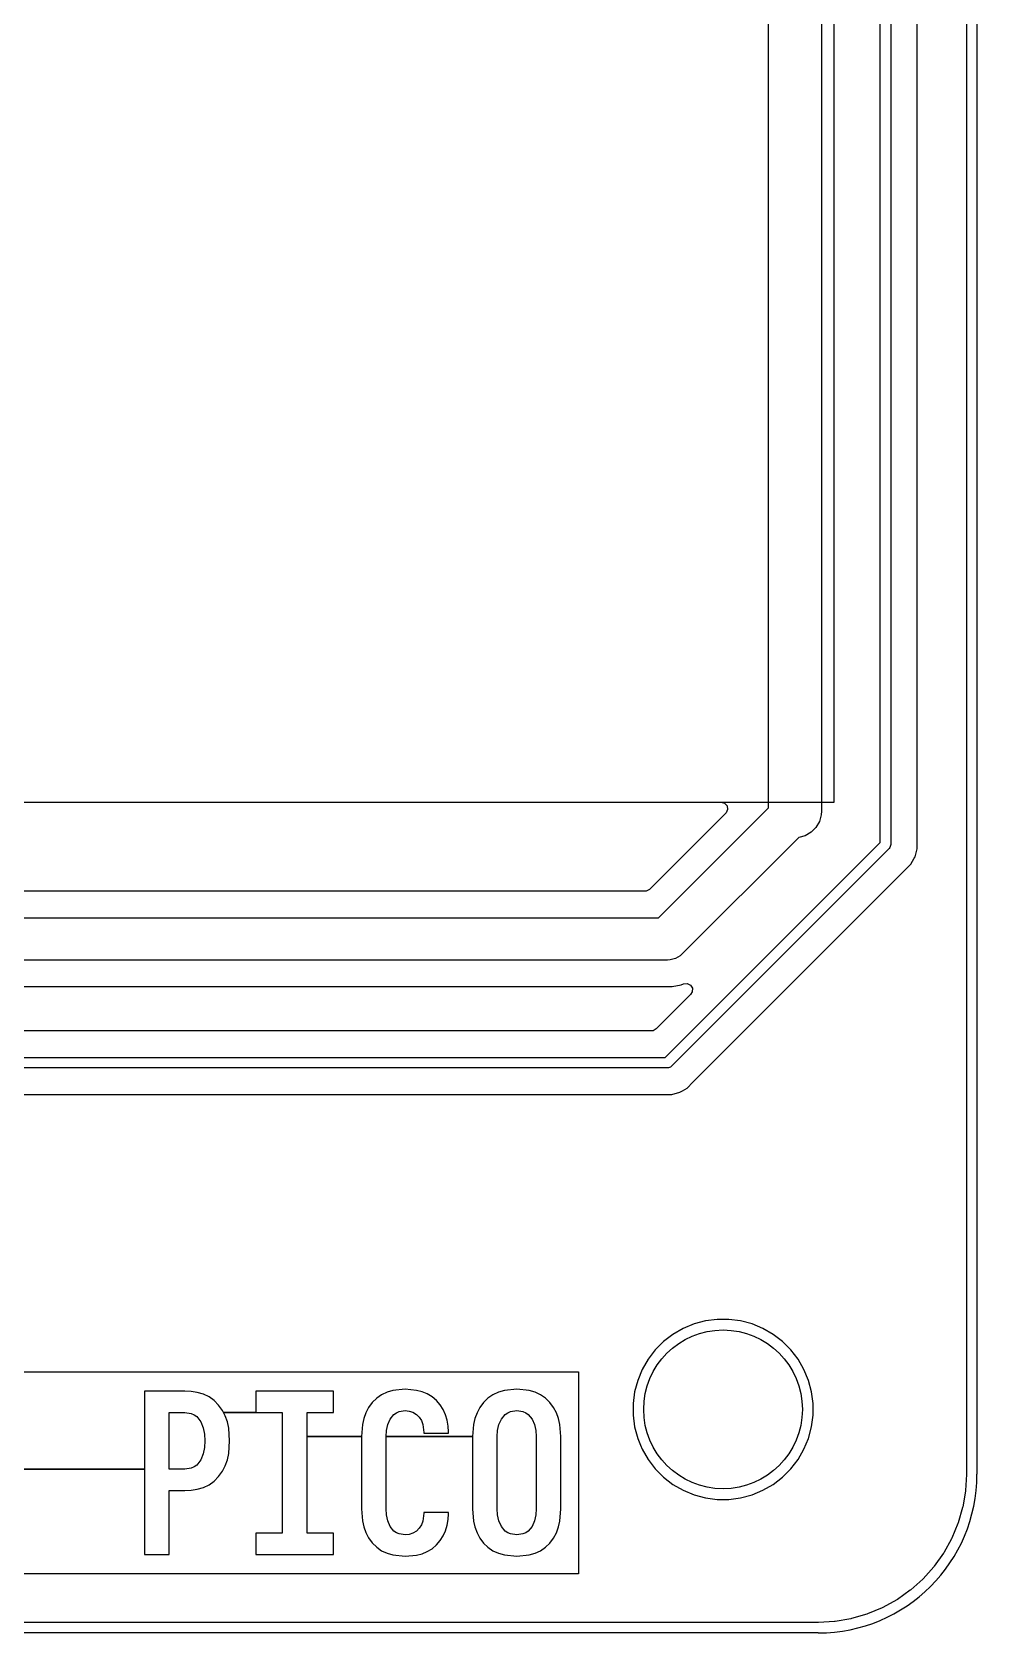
# Model space of a CAD drawing. Header units: millimetres. Extents: x 45 to 545, y -265 to -129.
# Drawn here: x 527.14 to 545, y -265.47 to -235.23 of the extents above; entities that cross this region are included whole.
import ezdxf

# ---------------------------------------------------------------- set-up
doc = ezdxf.new("R2010")
doc.units = ezdxf.units.MM
for name, color, linetype, true_color in [('B.Cu', 151, 'CONTINUOUS', 0x6fccdb), ('Edge.Cuts', 111, 'CONTINUOUS', 0x81ffbe), ('F.Cu', 241, 'CONTINUOUS', 0xe27299), ('F.Silkscreen', 254, 'CONTINUOUS', 0xdcc8ff)]:
    doc.layers.add(name, color=color, linetype=linetype, true_color=true_color)

msp = doc.modelspace()

# ---------------------------------------------------------------- linework, layer by layer
at = {"layer": 'B.Cu', "linetype": 'CONTINUOUS'}
for p, q in [((543.17, -250.538578), (543.17, -158.761421)), ((543.37, -158.72), (543.37, -250.58)), ((543.8705, -249.775), (543.8705, -159.125)), ((544.7995, -159.125), (544.7995, -249.775)), ((542.06, -160.01), (542.06, -249.95)), ((541.06, -249.884314), (541.06, -160.217106)), ((510.754229, -249.775), (540.162138, -249.775)), ((540.162138, -249.775), (540.229177, -249.794685)), ((540.229177, -249.794685), (540.274932, -249.847489)), ((543.8705, -250.49333), (543.8705, -249.775)), ((544.7995, -249.775), (544.7995, -262.471519)), ((540.249819, -249.986681), (538.810819, -251.425681)), ((538.981814, -251.9625), (541.06, -249.884314)), ((540.255851, -249.980203), (540.249819, -249.986681)), ((540.284876, -249.916647), (540.255851, -249.980203)), ((540.274932, -249.847489), (540.284876, -249.916647)), ((542.02194, -250.141342), (541.956677, -250.254381)), ((542.055722, -250.015263), (542.02194, -250.141342)), ((542.06, -249.95), (542.055722, -250.015263)), ((541.631684, -250.444001), (539.430343, -252.645343)), ((541.751342, -250.41194), (541.631684, -250.444001)), ((541.864381, -250.346677), (541.751342, -250.41194)), ((541.956677, -250.254381), (541.864381, -250.346677)), ((539.108578, -254.6), (543.17, -250.538578)), ((543.340711, -250.650711), (539.220711, -254.770711)), ((543.353147, -250.635557), (543.340711, -250.650711)), ((543.368079, -250.599509), (543.353147, -250.635557)), ((543.37, -250.58), (543.368079, -250.599509)), ((543.829577, -250.811785), (543.870501, -250.659057)), ((543.870501, -250.493348), (543.8705, -250.49333)), ((543.870501, -250.500943), (543.870501, -250.493348)), ((543.870501, -250.659057), (543.870501, -250.500943)), ((543.638716, -251.06052), (543.75052, -250.948716)), ((543.75052, -250.948716), (543.815231, -250.836632)), ((543.815231, -250.836632), (543.829577, -250.811785)), ((539.64073, -255.058504), (543.628506, -251.070728)), ((543.628506, -251.070728), (543.628511, -251.070724)), ((543.628511, -251.070724), (543.638714, -251.06052)), ((543.638714, -251.06052), (543.638716, -251.06052)), ((538.723138, -251.462), (510.777668, -251.462)), ((538.749496, -251.459166), (538.723138, -251.462)), ((538.810819, -251.425681), (538.749496, -251.459166)), ((510.225832, -251.9625), (538.981814, -251.9625)), ((539.1475, -252.7625), (510.225832, -252.7625)), ((539.19971, -252.759078), (539.1475, -252.7625)), ((539.300574, -252.732052), (539.19971, -252.759078)), ((539.391005, -252.679841), (539.300574, -252.732052)), ((539.430343, -252.645343), (539.391005, -252.679841)), ((510.7995, -253.263), (539.236193, -253.263)), ((539.587685, -253.413079), (538.937584, -254.063181)), ((539.236193, -253.263), (539.236194, -253.262999)), ((539.236194, -253.262999), (539.410166, -253.228395)), ((539.410166, -253.228395), (539.452551, -253.210837)), ((539.452551, -253.210837), (539.522017, -253.203368)), ((539.522017, -253.203368), (539.584497, -253.23464)), ((539.584497, -253.23464), (539.620151, -253.294728)), ((539.61766, -253.364553), (539.587685, -253.413079)), ((539.620151, -253.294728), (539.61766, -253.364553)), ((538.937584, -254.063181), (538.876261, -254.096666)), ((538.849903, -254.0995), (516.348337, -254.0995)), ((538.876261, -254.096666), (538.849903, -254.0995)), ((515.9, -254.6), (539.108578, -254.6)), ((539.15, -254.8), (515.9, -254.8)), ((539.169509, -254.798079), (539.15, -254.8)), ((539.205557, -254.783147), (539.169509, -254.798079)), ((539.220711, -254.770711), (539.205557, -254.783147)), ((539.229057, -255.300501), (539.381785, -255.259577)), ((539.381785, -255.259577), (539.431904, -255.230639)), ((539.431904, -255.230639), (539.518716, -255.18052)), ((539.518716, -255.18052), (539.63052, -255.068716)), ((539.63052, -255.068714), (539.640728, -255.058507)), ((539.63052, -255.068716), (539.63052, -255.068714)), ((539.640728, -255.058507), (539.64073, -255.058504)), ((516.348337, -255.3005), (539.063331, -255.3005)), ((539.063331, -255.3005), (539.063347, -255.300501)), ((539.063347, -255.300501), (539.070943, -255.300501)), ((539.070943, -255.300501), (539.229054, -255.300501)), ((539.229054, -255.300501), (539.229057, -255.300501)), ((539.446273, -259.721595), (539.253226, -259.833052)), ((539.446277, -259.721593), (539.446273, -259.721595)), ((539.652209, -259.636293), (539.446277, -259.721593)), ((539.652219, -259.63629), (539.652209, -259.636293)), ((539.867537, -259.578596), (539.652219, -259.63629)), ((539.86754, -259.578595), (539.867537, -259.578596)), ((539.867547, -259.578594), (539.86754, -259.578595)), ((540.088533, -259.549501), (539.867547, -259.578594)), ((540.088537, -259.5495), (540.088533, -259.549501)), ((540.088543, -259.5495), (540.088537, -259.5495)), ((540.311457, -259.5495), (540.088543, -259.5495)), ((540.311463, -259.5495), (540.311457, -259.5495)), ((540.311466, -259.549501), (540.311463, -259.5495)), ((540.532452, -259.578594), (540.311466, -259.549501)), ((540.532457, -259.578595), (540.532452, -259.578594)), ((540.532463, -259.578596), (540.532457, -259.578595)), ((540.747781, -259.63629), (540.532463, -259.578596)), ((540.747783, -259.636291), (540.747781, -259.63629)), ((540.74779, -259.636293), (540.747783, -259.636291)), ((540.953722, -259.721593), (540.74779, -259.636293)), ((540.953726, -259.721595), (540.953722, -259.721593)), ((541.146774, -259.833052), (540.953726, -259.721595)), ((538.918751, -260.126377), (538.783058, -260.303217)), ((538.918757, -260.12637), (538.918751, -260.126377)), ((539.07637, -259.968757), (538.918757, -260.12637)), ((539.076377, -259.968751), (539.07637, -259.968757)), ((539.253217, -259.833058), (539.076377, -259.968751)), ((539.253226, -259.833052), (539.253217, -259.833058)), ((541.14678, -259.833057), (541.146774, -259.833052)), ((541.146782, -259.833058), (541.14678, -259.833057)), ((541.323622, -259.968751), (541.146782, -259.833058)), ((541.323629, -259.968757), (541.323622, -259.968751)), ((541.481242, -260.12637), (541.323629, -259.968757)), ((541.481247, -260.126376), (541.481242, -260.12637)), ((541.616948, -260.303226), (541.481247, -260.126376)), ((538.783052, -260.303226), (538.671595, -260.496273)), ((538.783058, -260.303217), (538.783052, -260.303226)), ((541.728405, -260.496274), (541.616948, -260.303226)), ((538.58629, -260.702219), (538.528597, -260.917534)), ((538.586293, -260.702209), (538.58629, -260.702219)), ((538.671593, -260.496277), (538.586293, -260.702209)), ((538.671595, -260.496273), (538.671593, -260.496277)), ((541.81371, -260.702219), (541.728405, -260.496274)), ((541.871404, -260.917537), (541.81371, -260.702219)), ((538.528594, -260.917547), (538.499501, -261.138533)), ((538.528597, -260.917534), (538.528594, -260.917547)), ((541.9005, -261.138543), (541.871404, -260.917537)), ((538.499501, -261.138533), (538.4995, -261.138549)), ((538.4995, -261.138549), (538.4995, -261.36145)), ((541.9005, -261.361457), (541.9005, -261.138543)), ((538.4995, -261.36145), (538.499501, -261.361466)), ((538.499501, -261.361466), (538.528594, -261.582452)), ((538.528594, -261.582452), (538.528595, -261.582457)), ((538.528595, -261.582457), (538.528596, -261.582463)), ((538.528596, -261.582463), (538.528597, -261.582465)), ((538.528597, -261.582465), (538.58629, -261.79778)), ((541.81371, -261.797781), (541.871404, -261.582463)), ((541.871404, -261.582463), (541.9005, -261.361457)), ((538.58629, -261.79778), (538.586293, -261.79779)), ((538.586293, -261.79779), (538.640637, -261.928987)), ((538.640637, -261.928987), (538.671595, -262.003726)), ((541.728405, -262.003726), (541.81371, -261.797781)), ((538.671595, -262.003726), (538.783052, -262.196774)), ((538.783052, -262.196774), (538.783057, -262.19678)), ((538.783057, -262.19678), (538.783058, -262.196782)), ((538.783058, -262.196782), (538.918751, -262.373622)), ((541.481247, -262.373624), (541.616948, -262.196774)), ((541.616948, -262.196774), (541.728405, -262.003726)), ((538.918751, -262.373622), (538.918757, -262.373629)), ((538.918757, -262.373629), (539.07637, -262.531242)), ((539.07637, -262.531242), (539.076376, -262.531247)), ((539.076376, -262.531247), (539.253226, -262.666948)), ((541.146774, -262.666948), (541.323624, -262.531247)), ((541.323624, -262.531247), (541.481247, -262.373624)), ((544.799305, -262.478472), (544.782287, -262.781491)), ((544.7995, -262.471519), (544.799305, -262.478472)), ((539.253226, -262.666948), (539.446274, -262.778405)), ((539.446274, -262.778405), (539.652219, -262.86371)), ((540.747781, -262.86371), (540.953726, -262.778405)), ((540.953726, -262.778405), (541.146774, -262.666948)), ((544.78073, -262.795309), (544.730476, -263.091081)), ((544.782287, -262.781491), (544.78073, -262.795309)), ((539.652219, -262.86371), (539.867537, -262.921404)), ((539.867537, -262.921404), (540.088543, -262.9505)), ((540.088543, -262.9505), (540.08855, -262.9505)), ((540.08855, -262.9505), (540.31145, -262.9505)), ((540.31145, -262.9505), (540.311457, -262.9505)), ((540.311457, -262.9505), (540.532463, -262.921404)), ((540.532463, -262.921404), (540.747781, -262.86371)), ((544.727382, -263.104638), (544.644328, -263.392925)), ((544.730476, -263.091081), (544.727382, -263.104638)), ((544.639735, -263.40605), (544.524927, -263.683222)), ((544.644328, -263.392925), (544.639735, -263.40605)), ((544.518894, -263.69575), (544.373769, -263.958335)), ((544.524927, -263.683222), (544.518894, -263.69575)), ((544.36637, -263.970109), (544.192771, -264.214773)), ((544.373769, -263.958335), (544.36637, -263.970109)), ((544.184102, -264.225645), (543.984185, -264.449352)), ((544.192771, -264.214773), (544.184102, -264.225645)), ((543.739773, -264.667771), (543.495109, -264.84137)), ((543.750645, -264.659102), (543.739773, -264.667771)), ((543.974352, -264.459185), (543.750645, -264.659102)), ((543.984185, -264.449352), (543.974352, -264.459185)), ((543.483335, -264.848769), (543.22075, -264.993894)), ((543.495109, -264.84137), (543.483335, -264.848769)), ((542.306491, -265.257287), (542.003472, -265.274305)), ((542.320309, -265.25573), (542.306491, -265.257287)), ((542.616081, -265.205476), (542.320309, -265.25573)), ((542.629638, -265.202382), (542.616081, -265.205476)), ((542.917925, -265.119328), (542.629638, -265.202382)), ((542.93105, -265.114735), (542.917925, -265.119328)), ((543.208222, -264.999927), (542.93105, -265.114735)), ((543.22075, -264.993894), (543.208222, -264.999927)), ((541.996519, -265.2745), (48.003481, -265.2745)), ((542.003472, -265.274305), (541.996519, -265.2745))]:
    msp.add_line(p, q, dxfattribs=at)
at = {"layer": 'Edge.Cuts', "linetype": 'CONTINUOUS'}
for p, q in [((545, -132), (545, -260.475)), ((545, -260.475), (545, -262.475)), ((542, -265.475), (48, -265.475))]:
    msp.add_line(p, q, dxfattribs=at)
at = {"layer": 'Edge.Cuts'}
msp.add_circle((540.2, -261.25), 1.5, dxfattribs=at)
msp.add_arc((542, -262.475), 3, -90, 0, dxfattribs=at)
at = {"layer": 'F.Cu', "linetype": 'CONTINUOUS'}
for p, q in [((542.3, -249.775), (542.3, -159.125)), ((544.7995, -159.125), (544.7995, -249.775)), ((47.7, -249.775), (542.3, -249.775)), ((544.7995, -249.775), (544.7995, -262.471519)), ((539.446273, -259.721595), (539.253226, -259.833052)), ((539.446277, -259.721593), (539.446273, -259.721595)), ((539.652209, -259.636293), (539.446277, -259.721593)), ((539.652219, -259.63629), (539.652209, -259.636293)), ((539.867537, -259.578596), (539.652219, -259.63629)), ((539.86754, -259.578595), (539.867537, -259.578596)), ((539.867547, -259.578594), (539.86754, -259.578595)), ((540.088533, -259.549501), (539.867547, -259.578594)), ((540.088537, -259.5495), (540.088533, -259.549501)), ((540.088543, -259.5495), (540.088537, -259.5495)), ((540.311457, -259.5495), (540.088543, -259.5495)), ((540.311463, -259.5495), (540.311457, -259.5495)), ((540.311466, -259.549501), (540.311463, -259.5495)), ((540.532452, -259.578594), (540.311466, -259.549501)), ((540.532457, -259.578595), (540.532452, -259.578594)), ((540.532463, -259.578596), (540.532457, -259.578595)), ((540.747781, -259.63629), (540.532463, -259.578596)), ((540.747783, -259.636291), (540.747781, -259.63629)), ((540.74779, -259.636293), (540.747783, -259.636291)), ((540.953722, -259.721593), (540.74779, -259.636293)), ((540.953726, -259.721595), (540.953722, -259.721593)), ((541.146774, -259.833052), (540.953726, -259.721595)), ((538.918751, -260.126377), (538.783058, -260.303217)), ((538.918757, -260.12637), (538.918751, -260.126377)), ((539.07637, -259.968757), (538.918757, -260.12637)), ((539.076377, -259.968751), (539.07637, -259.968757)), ((539.253217, -259.833058), (539.076377, -259.968751)), ((539.253226, -259.833052), (539.253217, -259.833058)), ((541.14678, -259.833057), (541.146774, -259.833052)), ((541.146782, -259.833058), (541.14678, -259.833057)), ((541.323622, -259.968751), (541.146782, -259.833058)), ((541.323629, -259.968757), (541.323622, -259.968751)), ((541.481242, -260.12637), (541.323629, -259.968757)), ((541.481247, -260.126376), (541.481242, -260.12637)), ((541.616948, -260.303226), (541.481247, -260.126376)), ((538.783052, -260.303226), (538.671595, -260.496273)), ((538.783058, -260.303217), (538.783052, -260.303226)), ((541.728405, -260.496274), (541.616948, -260.303226)), ((538.58629, -260.702219), (538.528597, -260.917534)), ((538.586293, -260.702209), (538.58629, -260.702219)), ((538.671593, -260.496277), (538.586293, -260.702209)), ((538.671595, -260.496273), (538.671593, -260.496277)), ((541.81371, -260.702219), (541.728405, -260.496274)), ((541.871404, -260.917537), (541.81371, -260.702219)), ((538.528594, -260.917547), (538.499501, -261.138533)), ((538.528597, -260.917534), (538.528594, -260.917547)), ((541.9005, -261.138543), (541.871404, -260.917537)), ((538.499501, -261.138533), (538.4995, -261.138549)), ((538.4995, -261.138549), (538.4995, -261.36145)), ((541.9005, -261.361457), (541.9005, -261.138543)), ((538.4995, -261.36145), (538.499501, -261.361466)), ((538.499501, -261.361466), (538.528594, -261.582452)), ((538.528594, -261.582452), (538.528595, -261.582457)), ((538.528595, -261.582457), (538.528596, -261.582463)), ((538.528596, -261.582463), (538.528597, -261.582465)), ((538.528597, -261.582465), (538.58629, -261.79778)), ((541.81371, -261.797781), (541.871404, -261.582463)), ((541.871404, -261.582463), (541.9005, -261.361457)), ((538.58629, -261.79778), (538.586293, -261.79779)), ((538.586293, -261.79779), (538.640637, -261.928987)), ((538.640637, -261.928987), (538.671595, -262.003726)), ((541.728405, -262.003726), (541.81371, -261.797781)), ((538.671595, -262.003726), (538.783052, -262.196774)), ((538.783052, -262.196774), (538.783057, -262.19678)), ((538.783057, -262.19678), (538.783058, -262.196782)), ((538.783058, -262.196782), (538.918751, -262.373622)), ((541.481247, -262.373624), (541.616948, -262.196774)), ((541.616948, -262.196774), (541.728405, -262.003726)), ((538.918751, -262.373622), (538.918757, -262.373629)), ((538.918757, -262.373629), (539.07637, -262.531242)), ((539.07637, -262.531242), (539.076376, -262.531247)), ((539.076376, -262.531247), (539.253226, -262.666948)), ((541.146774, -262.666948), (541.323624, -262.531247)), ((541.323624, -262.531247), (541.481247, -262.373624)), ((544.799305, -262.478472), (544.782287, -262.781491)), ((544.7995, -262.471519), (544.799305, -262.478472)), ((539.253226, -262.666948), (539.446274, -262.778405)), ((539.446274, -262.778405), (539.652219, -262.86371)), ((540.747781, -262.86371), (540.953726, -262.778405)), ((540.953726, -262.778405), (541.146774, -262.666948)), ((544.78073, -262.795309), (544.730476, -263.091081)), ((544.782287, -262.781491), (544.78073, -262.795309)), ((539.652219, -262.86371), (539.867537, -262.921404)), ((539.867537, -262.921404), (540.088543, -262.9505)), ((540.088543, -262.9505), (540.08855, -262.9505)), ((540.08855, -262.9505), (540.31145, -262.9505)), ((540.31145, -262.9505), (540.311457, -262.9505)), ((540.311457, -262.9505), (540.532463, -262.921404)), ((540.532463, -262.921404), (540.747781, -262.86371)), ((544.727382, -263.104638), (544.644328, -263.392925)), ((544.730476, -263.091081), (544.727382, -263.104638)), ((544.639735, -263.40605), (544.524927, -263.683222)), ((544.644328, -263.392925), (544.639735, -263.40605)), ((544.518894, -263.69575), (544.373769, -263.958335)), ((544.524927, -263.683222), (544.518894, -263.69575)), ((544.36637, -263.970109), (544.192771, -264.214773)), ((544.373769, -263.958335), (544.36637, -263.970109)), ((544.184102, -264.225645), (543.984185, -264.449352)), ((544.192771, -264.214773), (544.184102, -264.225645)), ((543.739773, -264.667771), (543.495109, -264.84137)), ((543.750645, -264.659102), (543.739773, -264.667771)), ((543.974352, -264.459185), (543.750645, -264.659102)), ((543.984185, -264.449352), (543.974352, -264.459185)), ((543.483335, -264.848769), (543.22075, -264.993894)), ((543.495109, -264.84137), (543.483335, -264.848769)), ((542.306491, -265.257287), (542.003472, -265.274305)), ((542.320309, -265.25573), (542.306491, -265.257287)), ((542.616081, -265.205476), (542.320309, -265.25573)), ((542.629638, -265.202382), (542.616081, -265.205476)), ((542.917925, -265.119328), (542.629638, -265.202382)), ((542.93105, -265.114735), (542.917925, -265.119328)), ((543.208222, -264.999927), (542.93105, -265.114735)), ((543.22075, -264.993894), (543.208222, -264.999927)), ((541.996519, -265.2745), (48.003481, -265.2745)), ((542.003472, -265.274305), (541.996519, -265.2745))]:
    msp.add_line(p, q, dxfattribs=at)
at = {"layer": 'F.Silkscreen', "linetype": 'CONTINUOUS'}
for p, q in [((507.851322, -260.538174), (537.469192, -260.538174)), ((537.469192, -260.538174), (537.469192, -264.356855)), ((530.026194, -260.905212), (529.266355, -260.905212)), ((529.266355, -260.905212), (529.266355, -262.382576)), ((530.143588, -260.911471), (530.026194, -260.905212)), ((530.263232, -260.930491), (530.143588, -260.911471)), ((530.378948, -260.964638), (530.263232, -260.930491)), ((530.485615, -261.016404), (530.378948, -260.964638)), ((530.581994, -261.085432), (530.485615, -261.016404)), ((532.838223, -260.905212), (531.369102, -260.905212)), ((531.369102, -260.905212), (531.369102, -261.30803)), ((532.838223, -261.30803), (532.838223, -260.905212)), ((533.746806, -260.974455), (533.653976, -261.039068)), ((533.849132, -260.92626), (533.746806, -260.974455)), ((533.960763, -260.894588), (533.849132, -260.92626)), ((534.189558, -260.871507), (533.960763, -260.894588)), ((534.405713, -260.890558), (534.189558, -260.871507)), ((534.510155, -260.916823), (534.405713, -260.890558)), ((534.609228, -260.957786), (534.510155, -260.916823)), ((534.70086, -261.0132), (534.609228, -260.957786)), ((534.783434, -261.083632), (534.70086, -261.0132)), ((535.756916, -261.038782), (535.673333, -261.119169)), ((535.851569, -260.974455), (535.756916, -261.038782)), ((535.955756, -260.926179), (535.851569, -260.974455)), ((536.067724, -260.894588), (535.955756, -260.926179)), ((536.300732, -260.871507), (536.067724, -260.894588)), ((536.53374, -260.894588), (536.300732, -260.871507)), ((536.64568, -260.926186), (536.53374, -260.894588)), ((536.749711, -260.974455), (536.64568, -260.926186)), ((536.844516, -261.038794), (536.749711, -260.974455)), ((536.928131, -261.119169), (536.844516, -261.038794)), ((529.73237, -262.382576), (529.73237, -261.30803)), ((529.73237, -261.30803), (530.026194, -261.30803)), ((530.026194, -261.30803), (530.147827, -261.326898)), ((530.147827, -261.326898), (530.203392, -261.351537)), ((530.666233, -261.171742), (530.581994, -261.085432)), ((530.736708, -261.27008), (530.666233, -261.171742)), ((530.756687, -261.30803), (530.736708, -261.27008)), ((530.792079, -261.375258), (530.756687, -261.30803)), ((530.756687, -261.30803), (531.369102, -261.30803)), ((531.369102, -261.30803), (530.756687, -261.30803)), ((531.369102, -261.30803), (531.86864, -261.30803)), ((531.86864, -261.30803), (531.86864, -263.586999)), ((532.338685, -261.765619), (532.338685, -261.30803)), ((532.338685, -261.30803), (532.838223, -261.30803)), ((533.446754, -261.316456), (533.407984, -261.423806)), ((533.500518, -261.215636), (533.446754, -261.316456)), ((533.570585, -261.121367), (533.500518, -261.215636)), ((533.653976, -261.039068), (533.570585, -261.121367)), ((533.979814, -261.345949), (534.02484, -261.313363)), ((534.02484, -261.313363), (534.076168, -261.29136)), ((534.076168, -261.29136), (534.189558, -261.274508)), ((534.189558, -261.274508), (534.264164, -261.282279)), ((534.264164, -261.282279), (534.338668, -261.306015)), ((534.338668, -261.306015), (534.405638, -261.34511)), ((534.854465, -261.165625), (534.783434, -261.083632)), ((534.911479, -261.25564), (534.854465, -261.165625)), ((534.955404, -261.352837), (534.911479, -261.25564)), ((535.549502, -261.314441), (535.510111, -261.423201)), ((535.603491, -261.21212), (535.549502, -261.314441)), ((535.673333, -261.119169), (535.603491, -261.21212)), ((536.084577, -261.345949), (536.131753, -261.313388)), ((536.131753, -261.313388), (536.185327, -261.29136)), ((536.185327, -261.29136), (536.300732, -261.274508)), ((536.300732, -261.274508), (536.416137, -261.29136)), ((536.416137, -261.29136), (536.46971, -261.313388)), ((536.46971, -261.313388), (536.516887, -261.345949)), ((536.997972, -261.21212), (536.928131, -261.119169)), ((537.051962, -261.314441), (536.997972, -261.21212)), ((537.091353, -261.423201), (537.051962, -261.314441)), ((530.203392, -261.351537), (530.25279, -261.387897)), ((530.25279, -261.387897), (530.328261, -261.484434)), ((530.328261, -261.484434), (530.376622, -261.599839)), ((530.376622, -261.599839), (530.401718, -261.721472)), ((530.832377, -261.486877), (530.792079, -261.375258)), ((530.857108, -261.604052), (530.832377, -261.486877)), ((530.873961, -261.845303), (530.857108, -261.604052)), ((533.38374, -261.536824), (533.36707, -261.765619)), ((533.407984, -261.423806), (533.38374, -261.536824)), ((533.83913, -261.650214), (533.862211, -261.539023)), ((533.862211, -261.539023), (533.908373, -261.434059)), ((533.908373, -261.434059), (533.979814, -261.345949)), ((534.405638, -261.34511), (534.458286, -261.398339)), ((534.458286, -261.398339), (534.498016, -261.462637)), ((534.498016, -261.462637), (534.525331, -261.534809)), ((534.525331, -261.534809), (534.546397, -261.685751)), ((534.98695, -261.45714), (534.955404, -261.352837)), ((535.005919, -261.564756), (534.98695, -261.45714)), ((535.012229, -261.673295), (535.005919, -261.564756)), ((535.484472, -261.534809), (535.465604, -261.765619)), ((535.510111, -261.423201), (535.484472, -261.534809)), ((535.937665, -261.650214), (535.962761, -261.539023)), ((535.962761, -261.539023), (536.011121, -261.434059)), ((536.011121, -261.434059), (536.084577, -261.345949)), ((536.516887, -261.345949), (536.590343, -261.434059)), ((536.590343, -261.434059), (536.63852, -261.539023)), ((536.63852, -261.539023), (536.663799, -261.650214)), ((537.116991, -261.534809), (537.091353, -261.423201)), ((537.135859, -261.765619), (537.116991, -261.534809)), ((530.401718, -261.721472), (530.408129, -261.845303)), ((530.408129, -261.845303), (530.401718, -261.969134)), ((530.857108, -262.086554), (530.873961, -261.845303)), ((532.338685, -263.586999), (532.338685, -261.765619)), ((532.338685, -261.765619), (533.36707, -261.765619)), ((533.36707, -261.765619), (532.338685, -261.765619)), ((533.36707, -261.765619), (533.36707, -263.129593)), ((533.832902, -261.765619), (533.83913, -261.650214)), ((533.832902, -263.129593), (533.832902, -261.765619)), ((533.832902, -261.765619), (535.465604, -261.765619)), ((535.465604, -261.765619), (533.832902, -261.765619)), ((534.546397, -261.685751), (534.546397, -261.698391)), ((534.546397, -261.698391), (535.012229, -261.698391)), ((535.012229, -261.698391), (535.012229, -261.673295)), ((535.465604, -261.765619), (535.465604, -263.129593)), ((535.931437, -261.765619), (535.937665, -261.650214)), ((535.931437, -263.129593), (535.931437, -261.765619)), ((536.663799, -261.650214), (536.670027, -261.765619)), ((536.670027, -261.765619), (536.670027, -263.129593)), ((537.135859, -263.129593), (537.135859, -261.765619)), ((530.328261, -262.206355), (530.25279, -262.302709)), ((530.376622, -262.09095), (530.328261, -262.206355)), ((530.401718, -261.969134), (530.376622, -262.09095)), ((530.792079, -262.315348), (530.832377, -262.203729)), ((530.832377, -262.203729), (530.857108, -262.086554)), ((526.643186, -262.382576), (529.266355, -262.382576)), ((529.266355, -262.382576), (526.643186, -262.382576)), ((529.266355, -262.382576), (529.266355, -263.99)), ((530.026194, -262.382576), (529.73237, -262.382576)), ((530.147827, -262.363709), (530.026194, -262.382576)), ((530.203411, -262.338967), (530.147827, -262.363709)), ((530.25279, -262.302709), (530.203411, -262.338967)), ((530.582007, -262.605209), (530.666233, -262.519047)), ((530.666233, -262.519047), (530.736716, -262.420557)), ((530.736716, -262.420557), (530.792079, -262.315348)), ((529.73237, -263.99), (529.73237, -262.785394)), ((529.73237, -262.785394), (530.026194, -262.785394)), ((530.026194, -262.785394), (530.143592, -262.77918)), ((530.143592, -262.77918), (530.263232, -262.760298)), ((530.263232, -262.760298), (530.378952, -262.726012)), ((530.378952, -262.726012), (530.485615, -262.674202)), ((530.485615, -262.674202), (530.582007, -262.605209)), ((533.36707, -263.129593), (533.38374, -263.358387)), ((533.83913, -263.244998), (533.832902, -263.129593)), ((535.465604, -263.129593), (535.484472, -263.360586)), ((535.937665, -263.244998), (535.931437, -263.129593)), ((536.670027, -263.129593), (536.663799, -263.244998)), ((537.116991, -263.360586), (537.135859, -263.129593)), ((533.38374, -263.358387), (533.407984, -263.471406)), ((533.862211, -263.356189), (533.83913, -263.244998)), ((533.908373, -263.461153), (533.862211, -263.356189)), ((534.498025, -263.432602), (534.458286, -263.496873)), ((534.525331, -263.360586), (534.498025, -263.432602)), ((534.546397, -263.209277), (534.525331, -263.360586)), ((535.012229, -263.196821), (534.546397, -263.196821)), ((534.546397, -263.196821), (534.546397, -263.209277)), ((534.955418, -263.542245), (534.98695, -263.438072)), ((534.98695, -263.438072), (535.005919, -263.330456)), ((535.005919, -263.330456), (535.012229, -263.221917)), ((535.012229, -263.221917), (535.012229, -263.196821)), ((535.484472, -263.360586), (535.510105, -263.472036)), ((535.962761, -263.356189), (535.937665, -263.244998)), ((536.011121, -263.461153), (535.962761, -263.356189)), ((536.63852, -263.356189), (536.590343, -263.461153)), ((536.663799, -263.244998), (536.63852, -263.356189)), ((537.091359, -263.472036), (537.116991, -263.360586)), ((531.86864, -263.586999), (531.369102, -263.586999)), ((531.369102, -263.586999), (531.369102, -263.99)), ((532.838223, -263.586999), (532.338685, -263.586999)), ((532.838223, -263.99), (532.838223, -263.586999)), ((533.407984, -263.471406), (533.446754, -263.578756)), ((533.446754, -263.578756), (533.500498, -263.679453)), ((533.500498, -263.679453), (533.570585, -263.773845)), ((533.979814, -263.549263), (533.908373, -263.461153)), ((534.024822, -263.581747), (533.979814, -263.549263)), ((534.076168, -263.603852), (534.024822, -263.581747)), ((534.189558, -263.620704), (534.076168, -263.603852)), ((534.264164, -263.612933), (534.189558, -263.620704)), ((534.338668, -263.589197), (534.264164, -263.612933)), ((534.405638, -263.550102), (534.338668, -263.589197)), ((534.458286, -263.496873), (534.405638, -263.550102)), ((534.783434, -263.81158), (534.854485, -263.729467)), ((534.854485, -263.729467), (534.911479, -263.639572)), ((534.911479, -263.639572), (534.955418, -263.542245)), ((535.510105, -263.472036), (535.549502, -263.580771)), ((535.549502, -263.580771), (535.603472, -263.682969)), ((535.603472, -263.682969), (535.673333, -263.776043)), ((536.084577, -263.549263), (536.011121, -263.461153)), ((536.131735, -263.581722), (536.084577, -263.549263)), ((536.185327, -263.603852), (536.131735, -263.581722)), ((536.300732, -263.620704), (536.185327, -263.603852)), ((536.416137, -263.603852), (536.300732, -263.620704)), ((536.469728, -263.581722), (536.416137, -263.603852)), ((536.516887, -263.549263), (536.469728, -263.581722)), ((536.590343, -263.461153), (536.516887, -263.549263)), ((536.928131, -263.776043), (536.997992, -263.682969)), ((536.997992, -263.682969), (537.051962, -263.580771)), ((537.051962, -263.580771), (537.091359, -263.472036)), ((529.266355, -263.99), (529.73237, -263.99)), ((531.369102, -263.99), (532.838223, -263.99)), ((533.570585, -263.773845), (533.653976, -263.856144)), ((533.653976, -263.856144), (533.746806, -263.920757)), ((533.746806, -263.920757), (533.849121, -263.968811)), ((533.849121, -263.968811), (533.960763, -264.000441)), ((533.960763, -264.000441), (534.189558, -264.023522)), ((534.189558, -264.023522), (534.405713, -264.004654)), ((534.405713, -264.004654), (534.510164, -263.978432)), ((534.510164, -263.978432), (534.609228, -263.937609)), ((534.609228, -263.937609), (534.700868, -263.882052)), ((534.700868, -263.882052), (534.783434, -263.81158)), ((535.673333, -263.776043), (535.756916, -263.85643)), ((535.756916, -263.85643), (535.851569, -263.920757)), ((535.851569, -263.920757), (535.955746, -263.968892)), ((535.955746, -263.968892), (536.067724, -264.000441)), ((536.067724, -264.000441), (536.300732, -264.023522)), ((536.300732, -264.023522), (536.53374, -264.000441)), ((536.53374, -264.000441), (536.64569, -263.968885)), ((536.64569, -263.968885), (536.749711, -263.920757)), ((536.749711, -263.920757), (536.844516, -263.856418)), ((536.844516, -263.856418), (536.928131, -263.776043)), ((537.469192, -264.356855), (507.851322, -264.356855))]:
    msp.add_line(p, q, dxfattribs=at)

doc.saveas('drawing.dxf')
